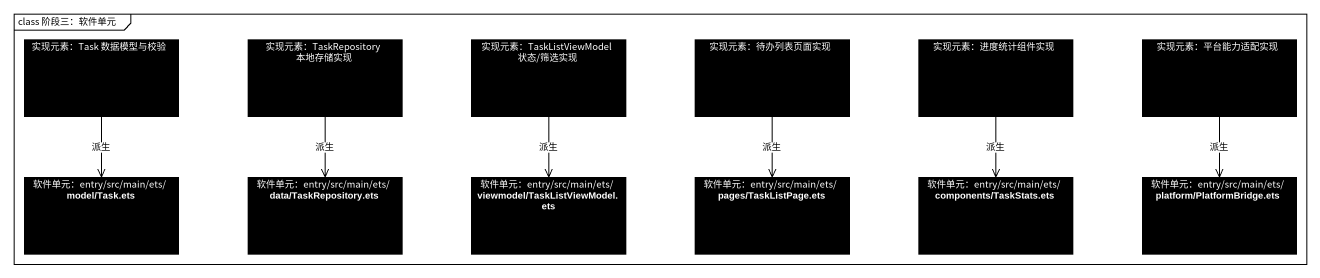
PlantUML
@startuml
mainframe class 阶段三：软件单元
hide circle
hide empty members
class "实现元素：Task 数据模型与校验" as 实现元素_Task_数据模型与校验 #000000
class "实现元素：TaskRepository 本地存储实现" as 实现元素_TaskRepository_本地存储实现 #000000
class "实现元素：TaskListViewModel 状态/筛选实现" as 实现元素_TaskListViewModel_状态 #000000
class "实现元素：待办列表页面实现" as 实现元素_待办列表页面实现 #000000
class "实现元素：进度统计组件实现" as 实现元素_进度统计组件实现 #000000
class "实现元素：平台能力适配实现" as 实现元素_平台能力适配实现 #000000
class "软件单元：entry/src/main/ets/model/Task.ets" as 软件单元_entry_src_main_ets #000000
class "软件单元：entry/src/main/ets/data/TaskRepository.ets" as 软件单元_entry_src_main_ets_2 #000000
class "软件单元：entry/src/main/ets/viewmodel/TaskListViewModel.ets" as 软件单元_entry_src_main_ets_3 #000000
class "软件单元：entry/src/main/ets/pages/TaskListPage.ets" as 软件单元_entry_src_main_ets_4 #000000
class "软件单元：entry/src/main/ets/components/TaskStats.ets" as 软件单元_entry_src_main_ets_5 #000000
class "软件单元：entry/src/main/ets/platform/PlatformBridge.ets" as 软件单元_entry_src_main_ets_6 #000000
实现元素_Task_数据模型与校验 --> 软件单元_entry_src_main_ets : 派生
实现元素_TaskRepository_本地存储实现 --> 软件单元_entry_src_main_ets_2 : 派生
实现元素_TaskListViewModel_状态 --> 软件单元_entry_src_main_ets_3 : 派生
实现元素_待办列表页面实现 --> 软件单元_entry_src_main_ets_4 : 派生
实现元素_进度统计组件实现 --> 软件单元_entry_src_main_ets_5 : 派生
实现元素_平台能力适配实现 --> 软件单元_entry_src_main_ets_6 : 派生
@enduml
